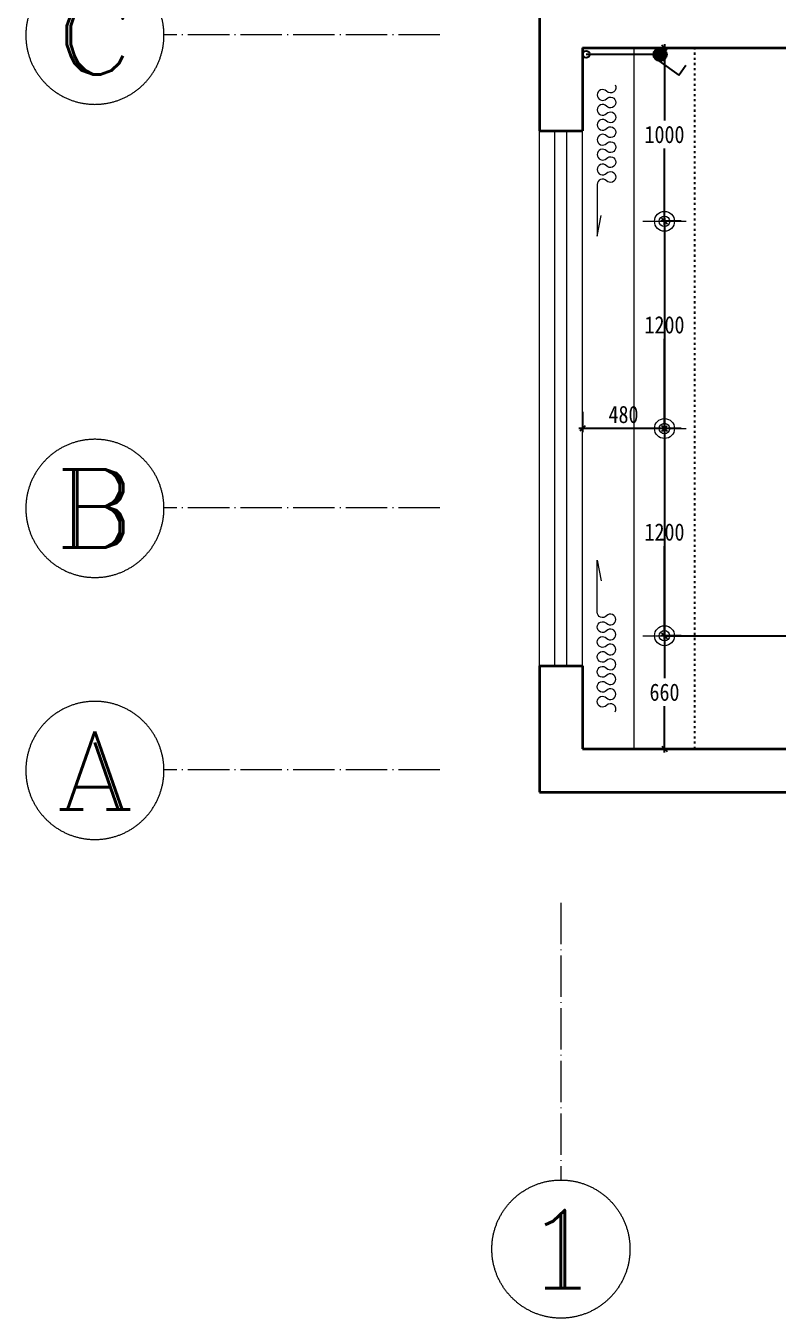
# Model space of a CAD drawing. Header units: millimetres. Extents: x -64529 to 3079702, y -28926 to 77119.
# Drawn here: x -38453 to -34095, y 32510 to 39994 of the extents above; entities that cross this region are included whole.
import ezdxf
from ezdxf.enums import TextEntityAlignment as Align

# ---------------------------------------------------------------- set-up
doc = ezdxf.new("R2010")
doc.units = ezdxf.units.MM
doc.header["$LTSCALE"] = 10
doc.linetypes.add('ACAD_ISO03W100', pattern=[30, 12, -18])
doc.linetypes.add('ACAD_ISO04W100', pattern=[30.5, 24, -3, 0.5, -3])
doc.layers.get('0').update_dxf_attribs({"color": 255})
doc.layers.get('Defpoints').update_dxf_attribs({"color": 255})
for name, color, linetype, lineweight in [('1浅浅', 251, 'Continuous', 20), ('1灯位开关布线图', 1, 'Continuous', 30), ('1灯位开关布置图', 5, 'Continuous', 30), ('1灯具', 2, 'Continuous', 30), ('A__轴线', 3, 'ACAD_ISO04W100', 0), ('灯具', 52, 'Continuous', 0)]:
    doc.layers.add(name, color=color, linetype=linetype, lineweight=lineweight)
doc.layers.add('图例及功率参数表', color=252, linetype='Continuous')
doc.styles.add('_TCH_AXIS', font='COMPLEX', dxfattribs={"bigfont": 'GBCBIG'})
doc.styles.add('COMPLEX', font='COMPLEX')
doc.styles.add('夏建东', font='', dxfattribs={"width": 0.85})
doc.styles.get('夏建东').set_extended_font_data('SimSun')
doc.dimstyles.new('g', dxfattribs={"dimtxt": 100, "dimasz": 31, "dimexe": 21, "dimexo": 30, "dimgap": 31, "dimtad": 1, "dimtih": 1, "dimtoh": 1, "dimdec": 0, "dimrnd": 10, "dimdsep": 46, "dimtxsty": '夏建东', "dimblk": 'OBLIQUE', "dimcen": 2.5, "dimdle": 21, "dimclrd": 5, "dimclre": 5, "dimclrt": 5, "dimadec": 0, "dimazin": 0, "dimtfac": 1, "dimtdec": 0, "dimtmove": 2, "dimatfit": 3, "dimldrblk": 'DOT', "dimfxl": 300, "dimlwd": -1, "dimlwe": -1, "dimarcsym": 1})

# ---------------------------------------------------------------- blocks, each defined once
blk = doc.blocks.new('20180504.162427')
h = blk.add_hatch(color=7)
h.dxf.hatch_style = 1
edge = h.paths.add_edge_path()
edge.add_arc((38.5, 38.5), 38.5, 0, 360)
at = {"color": 7}
for p, q in [((159.5, 147.4), (101.3, 187.2)), ((76.3, 31.3), (159.5, 147.4))]:
    blk.add_line(p, q, dxfattribs=at)
blk.add_circle((38.5, 38.5), 38.5, dxfattribs=at)
blk = doc.blocks.new('_Oblique')
at = {"color": 0, "linetype": 'ByBlock', "lineweight": -2}
blk.add_line((-0.5, -0.5), (0.5, 0.5), dxfattribs=at)
blk = doc.blocks.new('*D434')
at = {"layer": '1灯位开关布置图', "color": 5, "transparency": 16777216}
for p, q in [((-34657, 39867.2), (-34774.3, 39867.2)), ((-34753.3, 39888.2), (-34753.3, 39445.7)), ((-34753.3, 38841.2), (-34753.3, 39283.7)), ((-34657, 38862.2), (-34774.3, 38862.2))]:
    blk.add_line(p, q, dxfattribs=at)
at = {"layer": 'Defpoints', "color": 0, "lineweight": 30, "transparency": 16777216}
for p in [(-34627, 39867.2), (-34753.3, 38862.2), (-34627, 38862.2)]:
    blk.add_point(p, dxfattribs=at)
at = {"layer": '1灯位开关布置图', "color": 5, "transparency": 16777216, "xscale": 31, "yscale": 31, "zscale": 31}
for p, rotation in [((-34753.3, 39867.2), 90), ((-34753.3, 38862.2), 270)]:
    blk.add_blockref('_Oblique', p, dxfattribs=dict(at, rotation=rotation))
at = {"layer": '1灯位开关布置图', "color": 5, "transparency": 16777216, "insert": (-34753.3, 39364.7), "char_height": 100, "attachment_point": 5, "style": '夏建东'}
blk.add_mtext('1000', dxfattribs=at)
blk = doc.blocks.new('_Dot')
at = {"color": 0, "linetype": 'ByBlock', "lineweight": -2}
blk.add_line((-0.5, 0), (-1, 0), dxfattribs=at)
at = {"color": 0, "linetype": 'ByBlock', "const_width": 0.5}
blk.add_lwpolyline([(-0.25, 0, 1), (0.25, 0, 1)], format="xyb", close=True, dxfattribs=at)
blk = doc.blocks.new('*D435')
at = {"layer": '1灯位开关布置图', "color": 5, "transparency": 16777216}
for p, q in [((-34657, 38862.2), (-34774.3, 38862.2)), ((-34753.3, 38883.2), (-34753.3, 38343.2)), ((-34753.3, 37641.2), (-34753.3, 38181.2)), ((-34657.1, 37662.2), (-34774.3, 37662.2))]:
    blk.add_line(p, q, dxfattribs=at)
at = {"layer": 'Defpoints', "color": 0, "lineweight": 30, "transparency": 16777216}
for p in [(-34627, 38862.2), (-34753.3, 37662.2), (-34627.1, 37662.2)]:
    blk.add_point(p, dxfattribs=at)
at = {"layer": '1灯位开关布置图', "color": 5, "transparency": 16777216, "xscale": 31, "yscale": 31, "zscale": 31}
for p, rotation in [((-34753.3, 38862.2), 90), ((-34753.3, 37662.2), 270)]:
    blk.add_blockref('_Oblique', p, dxfattribs=dict(at, rotation=rotation))
at = {"layer": '1灯位开关布置图', "color": 5, "transparency": 16777216, "insert": (-34753.3, 38262.2), "char_height": 100, "attachment_point": 5, "style": '夏建东'}
blk.add_mtext('1200', dxfattribs=at)
blk = doc.blocks.new('*D436')
at = {"layer": '1灯位开关布置图', "color": 5, "transparency": 16777216}
for p, q in [((-34657.1, 37662.2), (-34774.3, 37662.2)), ((-34753.3, 37683.2), (-34753.3, 37143.2)), ((-34753.3, 36441.2), (-34753.3, 36981.2)), ((-34657.1, 36462.2), (-34774.3, 36462.2))]:
    blk.add_line(p, q, dxfattribs=at)
at = {"layer": 'Defpoints', "color": 0, "lineweight": 30, "transparency": 16777216}
for p in [(-34627.1, 37662.2), (-34753.3, 36462.2), (-34627.1, 36462.2)]:
    blk.add_point(p, dxfattribs=at)
at = {"layer": '1灯位开关布置图', "color": 5, "transparency": 16777216, "xscale": 31, "yscale": 31, "zscale": 31}
for p, rotation in [((-34753.3, 37662.2), 90), ((-34753.3, 36462.2), 270)]:
    blk.add_blockref('_Oblique', p, dxfattribs=dict(at, rotation=rotation))
at = {"layer": '1灯位开关布置图', "color": 5, "transparency": 16777216, "insert": (-34753.3, 37062.2), "char_height": 100, "attachment_point": 5, "style": '夏建东'}
blk.add_mtext('1200', dxfattribs=at)
blk = doc.blocks.new('*D437')
at = {"layer": '1灯位开关布置图', "color": 5, "transparency": 16777216}
for p, q in [((-34657.1, 36462.2), (-34774.3, 36462.2)), ((-34753.3, 36483.2), (-34753.3, 36215.7)), ((-34753.3, 35786.2), (-34753.3, 36053.7)), ((-34637.6, 35807.2), (-34774.3, 35807.2))]:
    blk.add_line(p, q, dxfattribs=at)
at = {"layer": 'Defpoints', "color": 0, "lineweight": 30, "transparency": 16777216}
for p in [(-34627.1, 36462.2), (-34753.3, 35807.2), (-34607.6, 35807.2)]:
    blk.add_point(p, dxfattribs=at)
at = {"layer": '1灯位开关布置图', "color": 5, "transparency": 16777216, "xscale": 31, "yscale": 31, "zscale": 31}
for p, rotation in [((-34753.3, 36462.2), 90), ((-34753.3, 35807.2), 270)]:
    blk.add_blockref('_Oblique', p, dxfattribs=dict(at, rotation=rotation))
at = {"layer": '1灯位开关布置图', "color": 5, "transparency": 16777216, "insert": (-34753.3, 36134.7), "char_height": 100, "attachment_point": 5, "style": '夏建东'}
blk.add_mtext('660', dxfattribs=at)
blk = doc.blocks.new('*D438')
at = {"layer": '1灯位开关布置图', "color": 5, "transparency": 16777216}
for p, q in [((-35228.3, 37758.4), (-35228.3, 37641.2)), ((-34753.3, 37758.4), (-34753.3, 37641.2)), ((-34732.3, 37662.2), (-35249.3, 37662.2))]:
    blk.add_line(p, q, dxfattribs=at)
at = {"layer": 'Defpoints', "color": 0, "lineweight": 30, "transparency": 16777216}
for p in [(-35228.3, 37788.4), (-34753.3, 37788.4), (-35228.3, 37662.2)]:
    blk.add_point(p, dxfattribs=at)
at = {"layer": '1灯位开关布置图', "color": 5, "transparency": 16777216, "xscale": 31, "yscale": 31, "zscale": 31, "rotation": 180}
blk.add_blockref('_Oblique', (-35228.3, 37662.2), dxfattribs=at)
at = {"layer": '1灯位开关布置图', "color": 5, "transparency": 16777216, "xscale": 31, "yscale": 31, "zscale": 31}
blk.add_blockref('_Oblique', (-34753.3, 37662.2), dxfattribs=at)
at = {"layer": '1灯位开关布置图', "color": 5, "transparency": 16777216, "insert": (-34990.8, 37743.2), "char_height": 100, "attachment_point": 5, "style": '夏建东'}
blk.add_mtext('480', dxfattribs=at)
blk = doc.blocks.new('_AXISO')
blk.add_circle((0, 0), 0.5)
at = {"style": 'COMPLEX', "width": 1.041667}
blk.add_attdef('A', text='', height=0.56, rotation=360, dxfattribs=at).set_placement((0.74875, -0.28), (1.24875, -0.28), align=Align.FIT)
blk = doc.blocks.new('20180421.144813')
at = {"layer": 'A__轴线'}
for p, q in [((2398.8, 7432), (800, 7432)), ((2398.8, 4692), (800, 4692)), ((2398.8, 3174.5), (800, 3174.5)), ((3099.5, 2405.4), (3099.5, 800))]:
    blk.add_line(p, q, dxfattribs=at)
ref = blk.add_blockref('_AXISO', (400, 7429.5), dxfattribs=dict(at, xscale=-800, yscale=800, zscale=800))
ref.add_attrib('A', 'C', dxfattribs={"color": 7, "height": 452.5, "style": '_TCH_AXIS', "width": 1.4}).set_placement((173.7, 7203.2), (626.3, 7203.2), align=Align.FIT)
ref = blk.add_blockref('_AXISO', (400, 4689.5), dxfattribs=dict(at, xscale=-800, yscale=800, zscale=800))
ref.add_attrib('A', 'B', dxfattribs={"color": 7, "height": 452.5, "style": '_TCH_AXIS', "width": 1.235294}).set_placement((173.7, 4463.2), (626.3, 4463.2), align=Align.FIT)
ref = blk.add_blockref('_AXISO', (400, 3172), dxfattribs=dict(at, xscale=-800, yscale=800, zscale=800))
ref.add_attrib('A', 'A', dxfattribs={"color": 7, "height": 452.5, "style": '_TCH_AXIS', "width": 1.166667}).set_placement((173.7, 2945.7), (626.3, 2945.7), align=Align.FIT)
ref = blk.add_blockref('_AXISO', (3099.5, 400), dxfattribs=dict(at, xscale=800, yscale=800, zscale=800, rotation=179.9999965934954))
ref.add_attrib('A', '1', dxfattribs={"color": 7, "height": 452.5, "rotation": 360, "style": '_TCH_AXIS', "width": 2.333333}).set_placement((2873.3, 173.7), (3325.8, 173.7), align=Align.FIT)
blk = doc.blocks.new('3e344fc')
at = {"layer": '图例及功率参数表', "color": 2, "lineweight": 0}
for p, q in [((789283.6, 16827.9), (789283.6, 16575.6)), ((789157.4, 16701.8), (789409.7, 16701.8))]:
    blk.add_line(p, q, dxfattribs=at)
blk.add_circle((789283.6, 16701.8), 30.4, dxfattribs=at)
at = {"layer": '灯具', "color": 2, "lineweight": 0}
blk.add_circle((789283.6, 16701.8), 57.7, dxfattribs=at)

msp = doc.modelspace()

# ---------------------------------------------------------------- linework, layer by layer
at = {"layer": '1浅浅', "lineweight": 40}
for p, q in [((-35478.3, 40567.2), (-35478.3, 39387.2)), ((-35228.3, 39867.2), (-29458.3, 39867.2)), ((-35228.3, 39867.2), (-35228.3, 39387.2)), ((-35478.3, 39387.2), (-35228.3, 39387.2)), ((-35478.3, 36287.2), (-35228.3, 36287.2)), ((-35478.3, 36287.2), (-35478.3, 35557.2)), ((-35478.3, 36287.2), (-35478.3, 35557.2)), ((-35228.3, 36287.2), (-35228.3, 35807.2)), ((-35228.3, 35807.2), (-29988.3, 35807.2)), ((-35478.3, 35557.2), (-27718.3, 35557.2)), ((-35478.3, 35557.2), (-27718.3, 35557.2))]:
    msp.add_line(p, q, dxfattribs=at)
at = {"layer": '1浅浅', "ltscale": 0.5}
msp.add_line((-34928.3, 35807.2), (-34928.3, 39867.2), dxfattribs=at)
at = {"layer": '1浅浅', "lineweight": 15}
for p, q in [((-35478.3, 36287.2), (-35478.3, 39387.2)), ((-35388.3, 36287.2), (-35388.3, 39387.2)), ((-35318.3, 36287.2), (-35318.3, 39387.2)), ((-35228.3, 36287.2), (-35228.3, 39387.2))]:
    msp.add_line(p, q, dxfattribs=at)
at = {"layer": '1浅浅', "ltscale": 0.5}
for points in [[(-35039.3, 39653.1, -0.892379), (-35088.9, 39615.6, 2.5), (-35088.9, 39572.4, -2.5), (-35088.9, 39529.2, 0.677033), (-35142.9, 39507.6, 0.677033), (-35088.9, 39486, -2.5), (-35088.9, 39442.8, 2.5), (-35088.9, 39399.6, -2.5), (-35088.9, 39356.4, 2.5), (-35088.9, 39313.2, -2.5), (-35088.9, 39270, 2.5), (-35088.9, 39226.8, -2.5), (-35088.9, 39183.6, 2.5), (-35088.9, 39140.4, -2.5), (-35088.9, 39097.2, 0.677033), (-35142.9, 39075.6), (-35142.9, 38775.3), (-35121.1, 38895)], [(-35039.3, 36021.3, 0.892379), (-35088.9, 36058.9, -2.5), (-35088.9, 36102.1, 2.5), (-35088.9, 36145.3, -0.677033), (-35142.9, 36166.9, -0.677033), (-35088.9, 36188.5, 2.5), (-35088.9, 36231.7, -2.5), (-35088.9, 36274.9, 2.5), (-35088.9, 36318.1, -2.5), (-35088.9, 36361.3, 2.5), (-35088.9, 36404.5, -2.5), (-35088.9, 36447.7, 2.5), (-35088.9, 36490.9, -2.5), (-35088.9, 36534.1, 2.5), (-35088.9, 36577.3, -0.677033), (-35142.9, 36598.9), (-35142.9, 36899.2), (-35121.1, 36779.5)]]:
    msp.add_lwpolyline(points, format="xyb", dxfattribs=at)
at = {"layer": '1灯位开关布线图', "linetype": 'Continuous', "lineweight": 30}
msp.add_lwpolyline([(-34778.7, 39828.7), (-35206.6, 39828.7)], dxfattribs=at)
msp.add_lwpolyline([(-34753.3, 38862.2), (-34753.3, 36462.2), (-30525.1, 36462.2), (-30525.1, 39242.2, -0.414214), (-30425.1, 39342.2), (-30397.5, 39342.2)], format="xyb", dxfattribs=at)
msp.add_circle((-35206.6, 39828.7), 20, dxfattribs=at)
at = {"layer": '1灯具', "linetype": 'ACAD_ISO03W100', "ltscale": 0.1}
msp.add_line((-34578.3, 35807.2), (-34578.3, 39867.2), dxfattribs=at)

# ---------------------------------------------------------------- block references
at = {"layer": '1浅浅'}
msp.add_blockref('20180421.144813', (-38452.8, 32510.2), dxfattribs=at)
at = {"layer": '1灯位开关布线图', "color": 255, "rotation": 270}
msp.add_blockref('20180504.162427', (-34817.2, 39867.2), dxfattribs=at)
at = {"layer": '1灯具', "lineweight": 0}
for p in [(-824036.9, 22160.5), (-824036.9, 20960.5), (-824036.9, 19760.5)]:
    msp.add_blockref('3e344fc', p, dxfattribs=at)

# ---------------------------------------------------------------- dimensions: what is measured, and where the dimension line sits
at = {"layer": '1灯位开关布置图'}
for base, p1, p2, picture, middle in [((-34753.3, 38862.2), (-34627, 39867.2), (-34627, 38862.2), '*D434', (-34753.3, 39364.7)), ((-34753.3, 37662.2), (-34627, 38862.2), (-34627.1, 37662.2), '*D435', (-34753.3, 38262.2)), ((-34753.3, 36462.2), (-34627.1, 37662.2), (-34627.1, 36462.2), '*D436', (-34753.3, 37062.2)), ((-34753.3, 35807.2), (-34627.1, 36462.2), (-34607.6, 35807.2), '*D437', (-34753.3, 36134.7))]:
    dim = msp.add_linear_dim(base=base, p1=p1, p2=p2, angle=90, dimstyle='g', dxfattribs=at)
    dim.commit()
    dim.dimension.update_dxf_attribs({"geometry": picture, "text_midpoint": middle})
dim = msp.add_linear_dim(base=(-35228.3, 37662.2), p1=(-34753.3, 37788.4), p2=(-35228.3, 37788.4), dimstyle='g', dxfattribs=at)
dim.commit()
dim.dimension.update_dxf_attribs({"geometry": '*D438', "text_midpoint": (-34990.8, 37743.2)})

doc.saveas('drawing.dxf')
